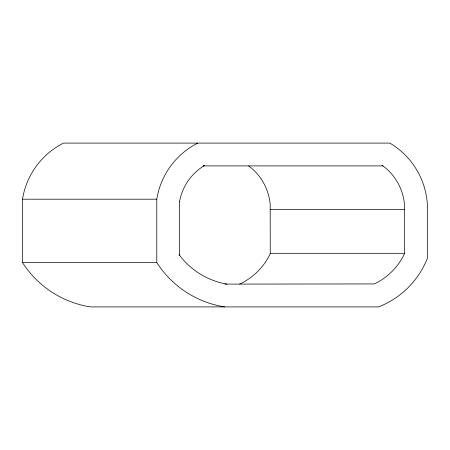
<?xml version="1.0" encoding="UTF-8"?>
<svg xmlns="http://www.w3.org/2000/svg" width="450" height="450" viewBox="0 0 450 450"><rect width="100%" height="100%" fill="white"/><g stroke="black" fill="none" stroke-linecap="round" stroke-linejoin="round"><path stroke-width="0.67" d="M179.229 255.442L179.589 255.442L179.589 201.465L180.152 198.675A53.584 53.584 0 0 1 200.874 167.839L204.384 165.51L203.687 165.898M248.608 165.898L251.488 168.148A53.887 53.887 0 0 1 270.186 204.48L270.236 253.704A63.473 63.473 0 0 1 240.007 283.933L239.614 284.102M202.961 165.898L383.051 165.898L382.106 165.285L385.774 168.148A53.887 53.887 0 0 1 404.466 204.48L404.522 253.704A63.473 63.473 0 0 1 374.293 283.933L224.91 284.102M22.5 199.192A76.416 76.416 0 0 1 63.495 143.089L389.818 143.089A76.714 76.714 0 0 1 427.5 209.132L427.5 258.019A86.293 86.293 0 0 1 378.608 306.911L90.383 306.911A99.006 99.006 0 0 1 22.5 262.564L22.5 199.192L156.78 199.192A76.416 76.416 0 0 1 197.781 143.089M179.229 201.465L179.589 201.465M270.411 209.627L404.691 209.627M270.411 253.305L404.691 253.305M22.5 262.564L156.78 262.564A99.006 99.006 0 0 0 224.662 306.911M226.862 284.102L222.969 283.348A76.179 76.179 0 0 1 182.391 258.829L179.044 254.649L179.589 255.442M156.78 199.192L156.78 262.564"/></g></svg>
